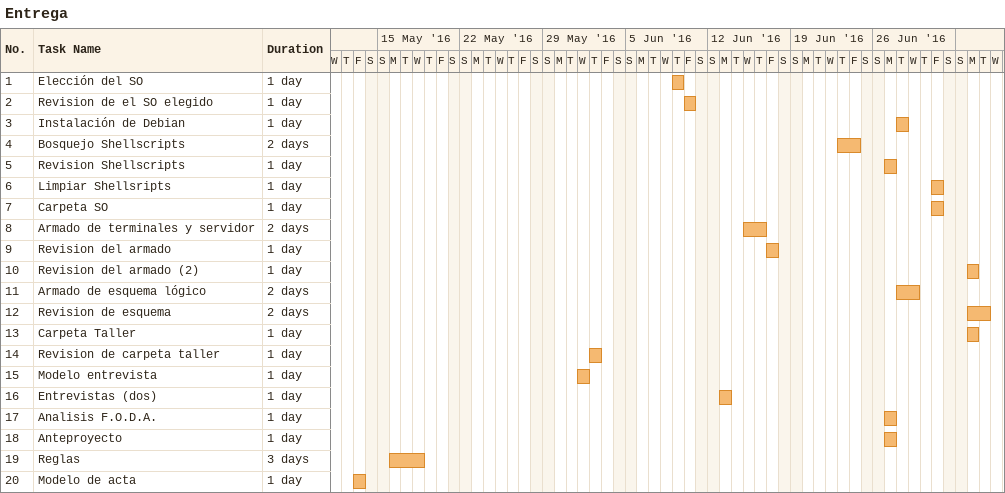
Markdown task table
Entrega

| ID | Task | Duration | Start | Finish |
|---|---|---|---|---|
| 1 | Elección del SO | 1d | 2016-06-09 | 2016-06-09 |
| 2 | Revision de el SO elegido | 1d | 2016-06-10 | 2016-06-10 |
| 3 | Instalación de Debian | 1d | 2016-06-28 | 2016-06-28 |
| 4 | Bosquejo Shellscripts | 2d | 2016-06-23 | 2016-06-24 |
| 5 | Revision Shellscripts | 1d | 2016-06-27 | 2016-06-27 |
| 6 | Limpiar Shellsripts | 1d | 2016-07-01 | 2016-07-01 |
| 7 | Carpeta SO | 1d | 2016-07-01 | 2016-07-01 |
| 8 | Armado de terminales y servidor | 2d | 2016-06-15 | 2016-06-16 |
| 9 | Revision del armado | 1d | 2016-06-17 | 2016-06-17 |
| 10 | Revision del armado (2) | 1d | 2016-07-04 | 2016-07-04 |
| 11 | Armado de esquema lógico | 2d | 2016-06-28 | 2016-06-29 |
| 12 | Revision de esquema | 2d | 2016-07-04 | 2016-07-05 |
| 13 | Carpeta Taller | 1d | 2016-07-04 | 2016-07-04 |
| 14 | Revision de carpeta taller | 1d | 2016-06-02 | 2016-06-02 |
| 15 | Modelo entrevista | 1d | 2016-06-01 | 2016-06-01 |
| 16 | Entrevistas (dos) | 1d | 2016-06-13 | 2016-06-13 |
| 17 | Analisis F.O.D.A. | 1d | 2016-06-27 | 2016-06-27 |
| 18 | Anteproyecto | 1d | 2016-06-27 | 2016-06-27 |
| 19 | Reglas | 3d | 2016-05-16 | 2016-05-18 |
| 20 | Modelo de acta | 1d | 2016-05-13 | 2016-05-13 |
